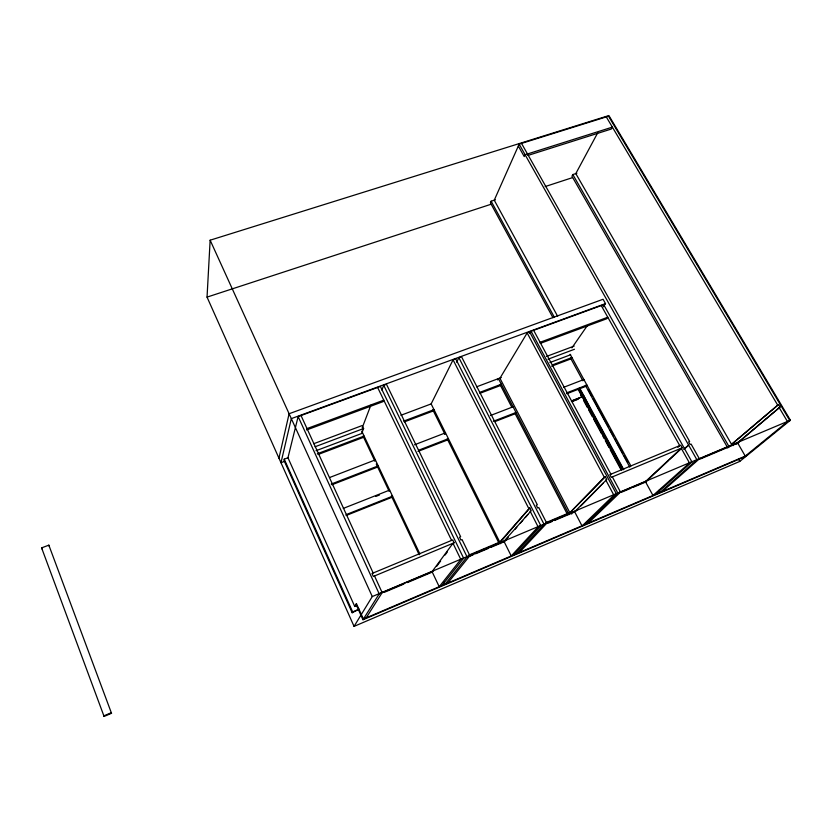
<?xml version="1.0" encoding="UTF-8"?>
<svg xmlns="http://www.w3.org/2000/svg" width="832" height="832" viewBox="0 0 832 832"><rect width="100%" height="100%" fill="white"/><g stroke="black" fill="none" stroke-linecap="round" stroke-linejoin="round"><path stroke-width="1.25" d="M207.043 297.118L210.142 240.198L608.889 115.554L790.4 420.212L739.762 461.427L354.058 626.382L207.043 297.118L490.838 204.329M278.959 458.193L289.099 413.743L603.075 299.27L605.519 303.618L603.283 306.81M288.486 457.548L284.242 459.15L283.962 460.335L352.175 612.747L359.174 609.159L352.654 611.915L352.175 612.747M441.844 585.593L463.642 558.251L380.39 386.454L298.137 416.572L287.955 457.756L354.744 606.476L356.366 605.779M306.623 429.967L306.998 428.584L383.77 400.161L383.198 401.586L307.84 429.51M362.211 427.804L370.833 405.257M313.664 443.737L362.19 425.547L363.605 428.522L361.681 433.503L316.004 450.726M381.857 390.062L383.729 385.299L386.474 384.29L460.647 536.723L459.524 537.191L460.918 540.062L462.041 539.594L469.882 555.703L447.647 583.19M374.847 461.053L375.367 459.878L329.618 477.516M495.394 199.815L491.14 201.209L490.412 202.842L552.958 317.71M597.74 132.777L575.796 173.597L731.557 444.361L778.523 404.55L780.021 407.077L737.558 442.77L745.254 456.102L787.519 421.637L789.859 420.649L608.535 116.199L519.158 144.154L494.25 200.19L557.638 316.274M400.899 415.282L431.142 403.915L453.076 359.83L455.718 358.862L540.821 525.699L513.77 554.892M456.602 362.232L458.89 357.708L461.531 356.741L537.337 504.774L536.255 505.222L537.68 508.009L538.762 507.551L546.77 523.193L519.324 552.521M576.898 173.233L572.832 174.564L571.938 176.228L727.802 447.949M444.829 434.065L445.515 432.838L414.523 444.787M354.744 606.476L356.418 603.554L363.397 619.07L747.458 455.166M497.64 379.933L498.42 378.612L569.067 514.613M527.155 332.946L499.938 378.269L569.868 512.772L605.322 476.798L606.767 479.502L574.642 511.753L582.067 526.001L584.501 524.961L616.47 494.062L529.693 332.02L527.155 332.946L604.282 477.225L569.868 512.772M529.766 333.476L531.107 331.261L603.689 304.678L691.964 461.947L655.314 494.489M354.058 626.382L372.278 596.554L790.4 420.212M356.002 604.271L362.97 619.757L379.194 593.871L433.108 571.199M366.142 617.906L382.158 592.634L374.514 575.962M571.906 347.859L587.309 325.655M436.8 566.207L440.617 561.059M445.089 555.017L447.366 551.928M460.814 559.447L439.213 586.716L432.058 571.646L452.993 543.275L460.814 559.447L463.642 558.251M469.882 555.703L467.064 556.899L445.026 584.314L443.924 581.994M498.919 543.057L529.786 507.915L531.201 510.702L503.953 541.32L511.243 555.974L538.106 526.843L540.821 525.699M529.786 507.915L500.76 541.663L468.874 555.1M504.962 540.894L508.342 536.994M515.122 529.204L516.807 527.259M520.198 523.359L522.735 520.437M525.273 517.514L527.821 514.602M516.807 553.602L544.066 524.326L576.15 510.858M577.387 509.517L574.642 511.753M580.954 505.877L603.21 483.132M582.067 526.001L613.87 495.154L616.47 494.062M585.842 524.139L617.906 493.189L646.61 481.135M588.276 523.099L620.495 492.097L612.342 476.913M677.851 447.377L679.734 445.609L601.245 305.573M645.206 482.321L668.918 460.2M669.937 459.254L681.262 448.698M683.956 448.968L688.636 445.13L684.018 449.415M689.478 462.987L652.985 495.487L645.424 481.634L681.21 448.23L689.478 462.987L691.964 461.947M662.293 491.504L699.4 458.806L691.111 444.101L690.123 444.517L688.646 441.906L689.634 441.49L521.529 143.406M731.557 444.361L778.523 404.55M736.58 443.976L780.021 407.077M362.97 619.757L746.294 456.113M104.083 716.446L111.519 713.294L111.342 712.691L103.886 715.842L104.083 716.446L41.6 547.872L48.838 545.158L111.519 713.294M545.761 522.694L568.318 513.178M469.29 555.558L478.774 551.554M481.146 550.555L484.702 549.058M487.074 548.059L490.62 546.562M492.991 545.563L496.548 544.055M547.186 522.704L549.557 521.706M554.289 519.709L557.846 518.211M560.217 517.213L563.774 515.715M467.48 556.702L505.7 540.582M696.769 459.982L738.566 442.343M384.706 592.155L403.832 584.085M407.42 582.577L431.33 572.478M469.591 556.338L473.179 554.819M475.571 553.81L488.727 548.267M491.119 547.258L504.265 541.705M548.506 523.037L552.094 521.518M554.486 520.51L573.622 512.439M621.442 492.263L631.01 488.218M633.402 487.209L646.558 481.666M700.357 458.962L737.422 443.321M604.282 477.225L605.322 476.798M346.112 514.623L392.548 496.194L391.986 497.286L346.091 515.518M343.273 508.414L389.657 490.09M375.835 496.444L379.454 495.009M580.684 395.387L583.107 394.441L588.318 405.111M571.73 400.826L582.608 396.583L571.407 401.253M572.291 401.201L578.323 398.84M571.979 401.617L578.001 399.266M331.209 484.078L378.206 465.878L377.676 467.043L331.999 484.744M418.6 450.237L448.417 438.682L447.73 439.889L417.976 451.422M493.324 421.294L516.027 412.495L515.185 413.743L494.926 421.595M566.602 392.912L586.903 385.05L585.905 386.339L566.842 393.723M490.391 415.542L513.063 406.806M563.607 387.327L583.887 379.506L582.91 380.806L570.502 357.989M317.325 453.752L364.094 436.072L363.615 437.299L318.146 454.49M403.728 421.096L434.002 409.656L433.358 410.925L404.362 421.886M479.482 392.475L501.332 384.218L500.542 385.518L479.95 393.307M552.542 364.863L571.938 357.531L570.991 358.873L551.637 366.194M315.058 446.763L363.605 428.522M547.986 359.226L574.454 349.274M476.59 386.818L501.259 377.541M284.617 461.344L280.977 462.717L291.325 418.631L605.519 303.618M549.931 362.544L570.606 354.754M546.499 356.45L574.163 346.081M540.072 342.295L607.776 317.231L606.663 318.791L540.311 343.377M545.137 186.576L572.281 177.705M527.925 155.438L611.312 129.033L612.362 127.13L525.106 154.721L524.243 156.603L518.315 146.058M606.278 116.906L777.587 404.945M779.085 407.462L787.519 421.637M732.441 443.997L733.335 445.567M738.462 459.181L739.762 461.427M572.832 174.564L729.154 446.826M519.158 144.154L696.925 459.846L659.974 492.502L658.809 490.381M491.14 201.209L554.476 317.439M570.159 354.266L630.916 466.003M588.214 389.626L591.916 396.438M593.154 398.715L608.598 427.138M609.835 429.406L613.538 436.228M614.775 438.506L616.002 440.773M617.24 443.05L622.804 453.284M624.042 455.551L627.744 462.374M585.333 385.268L629.793 467.116M579.675 388.097L623.802 469.654M579.342 388.523L582.483 394.316M588.65 405.725L593.247 414.222M593.59 414.856L599.144 425.121M599.414 425.61L604.958 435.864M605.311 436.53L609.887 444.974M610.251 445.661L621.587 466.606M621.982 467.334L623.22 469.612M578.209 388.461L622.107 469.643M578.417 389.865L621.733 470.018M583.731 400.733L587.434 407.586M588.671 409.874L592.374 416.718M593.601 419.006L601.63 433.846M602.857 436.134L604.094 438.412M605.332 440.7L609.034 447.554M610.262 449.831L620.755 469.238M533.645 330.325L610.896 474.209M531.107 331.261L617.906 493.189M605.727 479.929L613.87 495.154M570.835 512.366L571.709 514.041M500.022 384.53L511.961 407.534M514.946 413.286L566.873 513.344M458.89 357.708L544.066 524.326M453.076 359.83L528.705 508.362M530.119 511.15L538.106 526.843M431.142 403.915L500.542 543.67M432.817 409.833L444.922 434.231M447.231 438.88L499.106 543.442M383.729 385.299L467.064 556.899M377.634 387.462L451.599 540.405M361.774 431.153L419.9 553.987M363.054 436.114L374.722 460.772M376.262 464.048L389.158 491.317M391.383 496.018L419.162 554.746M301.018 415.522L373.162 572.998M298.137 416.572L379.194 593.871M210.142 240.198L372.278 596.554M284.242 459.15L352.654 611.915M41.6 547.872L41.964 548.902M48.838 545.158L49.182 546.187M454.116 542.807L373.339 576.451L371.987 573.487L452.733 539.937L454.116 542.807M682.198 447.814L611.312 477.339L609.856 474.646L680.732 445.193L682.198 447.814"/></g></svg>
